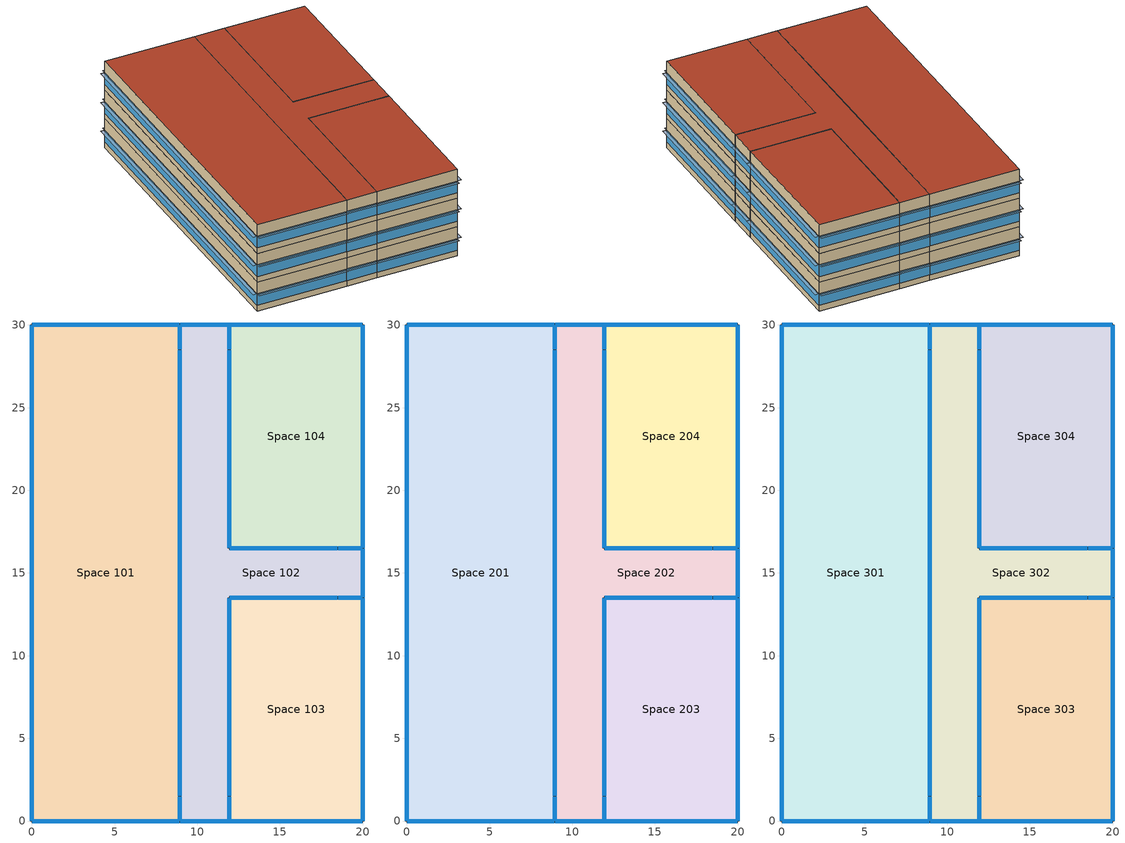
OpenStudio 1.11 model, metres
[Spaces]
Space 101
 floor ground: 8.95,30 8.95,0 0,0 0,30 z0
 wall outside: 8.95,30 0,30 0,0 8.95,0 8.95,1.5 8.95,15 8.95,28.5 8.95,30 z0:3.05
 window: 8.95,0.03 8.95,1.47 / 8.95,28.53 8.95,29.97 z0.6:1.86; 8.92,30 0.03,30 / 0.03,0 8.92,0 z0.6:1.83; 8.95,15.03 8.95,28.47 / 8.95,1.53 8.95,14.97 / 0,29.97 0,0.03 z0.6:1.82
 roof outside: 8.95,0 8.95,30 0,30 0,0 z3.05
Space 102
 floor ground: 11.95,30 11.95,16.5 20,16.5 20,13.5 11.95,13.5 11.95,0 8.95,0 8.95,30 z0
 wall outside: 20,16.5 18.5,16.5 11.95,16.5 11.95,28.5 11.95,30 8.95,30 8.95,28.5 8.95,15 8.95,1.5 8.95,0 11.95,0 11.95,1.5 11.95,13.5 18.5,13.5 20,13.5 20,16.5 z0:3.05
 window: 11.95,1.53 11.95,13.47 / 8.95,28.47 8.95,15.03 / 11.95,16.53 11.95,28.47 / 8.95,14.97 8.95,1.53 z0.6:1.82; 8.95,29.97 8.95,28.53 / 19.97,16.5 18.53,16.5 / 18.53,13.5 19.97,13.5 / 11.95,28.53 11.95,29.97 / 8.95,1.47 8.95,0.03 / 11.95,0.03 11.95,1.47 z0.6:1.86; 8.98,0 11.92,0 / 20,13.53 20,16.47 / 11.92,30 8.98,30 z0.6:1.84; 11.98,13.5 18.47,13.5 / 18.47,16.5 11.98,16.5 z0.6:1.83
 roof outside: 11.95,0 11.95,13.5 20,13.5 20,16.5 11.95,16.5 11.95,30 8.95,30 8.95,0 z3.05
Space 103
 floor ground: 20,13.5 20,0 11.95,0 11.95,13.5 z0
 wall outside: 11.95,0 20,0 20,13.5 18.5,13.5 11.95,13.5 11.95,1.5 11.95,0 z0:3.05
 window: 11.95,1.47 11.95,0.03 / 19.97,13.5 18.53,13.5 z0.6:1.86; 18.47,13.5 11.98,13.5 / 11.98,0 19.97,0 z0.6:1.83; 20,0.03 20,13.47 / 11.95,13.47 11.95,1.53 z0.6:1.82
 roof outside: 20,0 20,13.5 11.95,13.5 11.95,0 z3.05
Space 104
 floor ground: 20,30 20,16.5 11.95,16.5 11.95,30 z0
 wall outside: 20,16.5 20,30 11.95,30 11.95,28.5 11.95,16.5 18.5,16.5 20,16.5 z0:3.05
 window: 11.98,16.5 18.47,16.5 / 19.97,30 11.98,30 z0.6:1.83; 11.95,29.97 11.95,28.53 / 18.53,16.5 19.97,16.5 z0.6:1.86; 11.95,28.47 11.95,16.53 / 20,16.53 20,29.97 z0.6:1.82
 roof outside: 20,16.5 20,30 11.95,30 11.95,16.5 z3.05
Space 201
 floor ground: 8.95,30 8.95,0 0,0 0,30 z3.05
 wall outside: 8.95,30 0,30 0,0 8.95,0 8.95,1.5 8.95,15 8.95,28.5 8.95,30 z3.05:6.1
 window: 8.95,28.53 8.95,29.97 / 8.95,0.03 8.95,1.47 z3.65:4.91; 8.92,30 0.03,30 / 8.95,15.03 8.95,28.47 / 0.03,0 8.92,0 / 8.95,1.53 8.95,14.97 / 0,29.97 0,0.03 z3.65:4.87
 roof outside: 8.95,0 8.95,30 0,30 0,0 z6.1
Space 202
 floor ground: 11.95,30 11.95,16.5 20,16.5 20,13.5 11.95,13.5 11.95,0 8.95,0 8.95,30 z3.05
 wall outside: 20,16.5 18.5,16.5 11.95,16.5 11.95,28.5 11.95,30 8.95,30 8.95,28.5 8.95,15 8.95,1.5 8.95,0 11.95,0 11.95,1.5 11.95,13.5 18.5,13.5 20,13.5 20,16.5 z3.05:6.1
 window: 11.95,1.53 11.95,13.47 / 8.95,28.47 8.95,15.03 / 8.95,14.97 8.95,1.53 / 11.95,16.53 11.95,28.47 z3.65:4.87; 11.92,30 8.98,30 / 8.98,0 11.92,0 / 20,13.53 20,16.47 z3.65:4.89; 19.97,16.5 18.53,16.5 / 11.95,28.53 11.95,29.97 / 8.95,29.97 8.95,28.53 / 8.95,1.47 8.95,0.03 / 11.95,0.03 11.95,1.47 / 18.53,13.5 19.97,13.5 z3.65:4.91; 11.98,13.5 18.47,13.5 / 18.47,16.5 11.98,16.5 z3.65:4.88
 roof outside: 11.95,0 11.95,13.5 20,13.5 20,16.5 11.95,16.5 11.95,30 8.95,30 8.95,0 z6.1
Space 203
 floor ground: 20,13.5 20,0 11.95,0 11.95,13.5 z3.05
 wall outside: 11.95,0 20,0 20,13.5 18.5,13.5 11.95,13.5 11.95,1.5 11.95,0 z3.05:6.1
 window: 19.97,13.5 18.53,13.5 / 11.95,1.47 11.95,0.03 z3.65:4.91; 18.47,13.5 11.98,13.5 z3.65:4.88; 11.98,0 19.97,0 / 11.95,13.47 11.95,1.53 / 20,0.03 20,13.47 z3.65:4.87
 roof outside: 20,0 20,13.5 11.95,13.5 11.95,0 z6.1
Space 204
 floor ground: 20,30 20,16.5 11.95,16.5 11.95,30 z3.05
 wall outside: 20,16.5 20,30 11.95,30 11.95,28.5 11.95,16.5 18.5,16.5 20,16.5 z3.05:6.1
 window: 11.95,29.97 11.95,28.53 / 18.53,16.5 19.97,16.5 z3.65:4.91; 20,16.53 20,29.97 / 11.95,28.47 11.95,16.53 / 19.97,30 11.98,30 z3.65:4.87; 11.98,16.5 18.47,16.5 z3.65:4.88
 roof outside: 20,16.5 20,30 11.95,30 11.95,16.5 z6.1
Space 301
 floor ground: 8.95,30 8.95,0 0,0 0,30 z6.1
 wall outside: 8.95,30 0,30 0,0 8.95,0 8.95,1.5 8.95,15 8.95,28.5 8.95,30 z6.1:9.14
 window: 8.95,28.53 8.95,29.97 / 8.95,0.03 8.95,1.47 z6.7:7.96; 8.95,15.03 8.95,28.47 / 0.03,0 8.92,0 / 8.92,30 0.03,30 / 8.95,1.53 8.95,14.97 / 0,29.97 0,0.03 z6.7:7.92
 roof outside: 8.95,0 8.95,30 0,30 0,0 z9.14
Space 302
 floor ground: 11.95,30 11.95,16.5 20,16.5 20,13.5 11.95,13.5 11.95,0 8.95,0 8.95,30 z6.1
 wall outside: 20,16.5 18.5,16.5 11.95,16.5 11.95,28.5 11.95,30 8.95,30 8.95,28.5 8.95,15 8.95,1.5 8.95,0 11.95,0 11.95,1.5 11.95,13.5 18.5,13.5 20,13.5 20,16.5 z6.1:9.14
 window: 8.95,14.97 8.95,1.53 / 11.95,1.53 11.95,13.47 / 11.98,13.5 18.47,13.5 / 8.95,28.47 8.95,15.03 / 18.47,16.5 11.98,16.5 / 11.95,16.53 11.95,28.47 z6.7:7.92; 11.95,0.03 11.95,1.47 / 11.95,28.53 11.95,29.97 / 8.95,1.47 8.95,0.03 / 8.95,29.97 8.95,28.53 / 18.53,13.5 19.97,13.5 / 19.97,16.5 18.53,16.5 z6.7:7.96; 11.92,30 8.98,30 / 20,13.53 20,16.47 / 8.98,0 11.92,0 z6.7:7.94
 roof outside: 11.95,0 11.95,13.5 20,13.5 20,16.5 11.95,16.5 11.95,30 8.95,30 8.95,0 z9.14
Space 303
 floor ground: 20,13.5 20,0 11.95,0 11.95,13.5 z6.1
 wall outside: 11.95,0 20,0 20,13.5 18.5,13.5 11.95,13.5 11.95,1.5 11.95,0 z6.1:9.14
 window: 11.95,13.47 11.95,1.53 / 11.98,0 19.97,0 / 20,0.03 20,13.47 / 18.47,13.5 11.98,13.5 z6.7:7.92; 11.95,1.47 11.95,0.03 / 19.97,13.5 18.53,13.5 z6.7:7.96
 roof outside: 20,0 20,13.5 11.95,13.5 11.95,0 z9.14
Space 304
 floor ground: 20,30 20,16.5 11.95,16.5 11.95,30 z6.1
 wall outside: 20,16.5 20,30 11.95,30 11.95,28.5 11.95,16.5 18.5,16.5 20,16.5 z6.1:9.14
 window: 20,16.53 20,29.97 / 11.95,28.47 11.95,16.53 / 19.97,30 11.98,30 / 11.98,16.5 18.47,16.5 z6.7:7.92; 18.53,16.5 19.97,16.5 / 11.95,29.97 11.95,28.53 z6.7:7.96
 roof outside: 20,16.5 20,30 11.95,30 11.95,16.5 z9.14
shading: 19.97,16.12 19.97,16.5 18.53,16.5 18.53,16.12 z4.91; 19.97,13.12 19.97,13.5 18.53,13.5 18.53,13.12 z1.86; 18.47,13.5 18.47,13.87 11.98,13.87 11.98,13.5 z4.88; 18.47,13.13 18.47,13.5 11.98,13.5 11.98,13.13 z4.88; 18.47,16.13 18.47,16.5 11.98,16.5 11.98,16.13 z7.92; 9.32,15.03 9.32,28.47 8.95,28.47 8.95,15.03 z1.82; 11.95,1.53 11.95,13.47 11.58,13.47 11.58,1.53 z7.92; 11.92,30 11.92,30.37 8.98,30.37 8.98,30 z7.94; 19.97,13.5 19.97,13.88 18.53,13.88 18.53,13.5 z7.96; 8.92,-0.37 8.92,0 0.03,0 0.03,-0.37 z4.87; 12.33,28.53 12.33,29.97 11.95,29.97 11.95,28.53 z4.91; 18.47,16.5 18.47,16.87 11.98,16.87 11.98,16.5 z1.83; 12.32,16.53 12.32,28.47 11.95,28.47 11.95,16.53 z4.87; 9.33,0.03 9.33,1.47 8.95,1.47 8.95,0.03 z1.86; 12.33,0.03 12.33,1.47 11.95,1.47 11.95,0.03 z1.86; 11.95,1.53 11.95,13.47 11.58,13.47 11.58,1.53 z1.82; 19.97,13.12 19.97,13.5 18.53,13.5 18.53,13.12 z4.91; 12.33,0.03 12.33,1.47 11.95,1.47 11.95,0.03 z4.91; 18.47,16.13 18.47,16.5 11.98,16.5 11.98,16.13 z4.88; 19.97,16.12 19.97,16.5 18.53,16.5 18.53,16.12 z1.86; 18.47,16.13 18.47,16.5 11.98,16.5 11.98,16.13 z1.83; 18.47,13.5 18.47,13.87 11.98,13.87 11.98,13.5 z1.83; 9.32,15.03 9.32,28.47 8.95,28.47 8.95,15.03 z4.87; 18.47,16.5 18.47,16.87 11.98,16.87 11.98,16.5 z7.92; 9.33,0.03 9.33,1.47 8.95,1.47 8.95,0.03 z7.96; 19.97,-0.37 19.97,0 11.98,0 11.98,-0.37 z7.92; 9.33,28.53 9.33,29.97 8.95,29.97 8.95,28.53 z4.91; 11.92,30 11.92,30.37 8.98,30.37 8.98,30 z1.84; 20.37,16.53 20.37,29.97 20,29.97 20,16.53 z4.87; 12.32,1.53 12.32,13.47 11.95,13.47 11.95,1.53 z4.87; 11.92,-0.37 11.92,0 8.98,0 8.98,-0.37 z7.94; 8.92,-0.37 8.92,0 0.03,0 0.03,-0.37 z1.83; 11.95,28.53 11.95,29.97 11.57,29.97 11.57,28.53 z7.96; 19.97,13.5 19.97,13.88 18.53,13.88 18.53,13.5 z1.86; 20.37,13.53 20.37,16.47 20,16.47 20,13.53 z4.89; 19.97,30 19.97,30.37 11.98,30.37 11.98,30 z1.83; 19.97,-0.37 19.97,0 11.98,0 11.98,-0.37 z4.87; 19.97,30 19.97,30.37 11.98,30.37 11.98,30 z4.87; 12.32,16.53 12.32,28.47 11.95,28.47 11.95,16.53 z7.92; 11.95,28.53 11.95,29.97 11.57,29.97 11.57,28.53 z4.91; 19.97,16.12 19.97,16.5 18.53,16.5 18.53,16.12 z7.96; 18.47,13.5 18.47,13.87 11.98,13.87 11.98,13.5 z7.92; 0,0.03 0,29.97 -0.37,29.97 -0.37,0.03 z4.87; 9.32,15.03 9.32,28.47 8.95,28.47 8.95,15.03 z7.92; 8.95,28.53 8.95,29.97 8.57,29.97 8.57,28.53 z4.91; 9.33,0.03 9.33,1.47 8.95,1.47 8.95,0.03 z4.91; 8.95,15.03 8.95,28.47 8.58,28.47 8.58,15.03 z4.87; 12.32,1.53 12.32,13.47 11.95,13.47 11.95,1.53 z7.92; 9.33,28.53 9.33,29.97 8.95,29.97 8.95,28.53 z1.86; 9.32,1.53 9.32,14.97 8.95,14.97 8.95,1.53 z7.92; 19.97,16.5 19.97,16.88 18.53,16.88 18.53,16.5 z7.96; 19.97,13.5 19.97,13.88 18.53,13.88 18.53,13.5 z4.91; 8.92,30 8.92,30.37 0.03,30.37 0.03,30 z4.87; 20.37,16.53 20.37,29.97 20,29.97 20,16.53 z7.92; 8.95,1.53 8.95,14.97 8.58,14.97 8.58,1.53 z1.82; 8.95,1.53 8.95,14.97 8.58,14.97 8.58,1.53 z7.92; 8.95,15.03 8.95,28.47 8.58,28.47 8.58,15.03 z7.92; 11.95,0.03 11.95,1.47 11.57,1.47 11.57,0.03 z7.96; 8.92,30 8.92,30.37 0.03,30.37 0.03,30 z7.92; 12.32,16.53 12.32,28.47 11.95,28.47 11.95,16.53 z1.82; 20.37,13.53 20.37,16.47 20,16.47 20,13.53 z1.84; 12.33,28.53 12.33,29.97 11.95,29.97 11.95,28.53 z7.96; 20.37,0.03 20.37,13.47 20,13.47 20,0.03 z7.92; 19.97,13.12 19.97,13.5 18.53,13.5 18.53,13.12 z7.96; 19.97,16.5 19.97,16.88 18.53,16.88 18.53,16.5 z1.86; 19.97,16.5 19.97,16.88 18.53,16.88 18.53,16.5 z4.91; 19.97,-0.37 19.97,0 11.98,0 11.98,-0.37 z1.83; 11.92,-0.37 11.92,0 8.98,0 8.98,-0.37 z4.89; 18.47,13.13 18.47,13.5 11.98,13.5 11.98,13.13 z7.92; 19.97,30 19.97,30.37 11.98,30.37 11.98,30 z7.92; 0,0.03 0,29.97 -0.37,29.97 -0.37,0.03 z7.92; 8.95,1.53 8.95,14.97 8.58,14.97 8.58,1.53 z4.87; 11.95,0.03 11.95,1.47 11.57,1.47 11.57,0.03 z4.91; 12.33,28.53 12.33,29.97 11.95,29.97 11.95,28.53 z1.86; 8.95,0.03 8.95,1.47 8.57,1.47 8.57,0.03 z4.91; 8.92,-0.37 8.92,0 0.03,0 0.03,-0.37 z7.92; 8.95,0.03 8.95,1.47 8.57,1.47 8.57,0.03 z7.96; 8.95,28.53 8.95,29.97 8.57,29.97 8.57,28.53 z7.96; 8.95,28.53 8.95,29.97 8.57,29.97 8.57,28.53 z1.86; 20.37,13.53 20.37,16.47 20,16.47 20,13.53 z7.94; 9.32,1.53 9.32,14.97 8.95,14.97 8.95,1.53 z4.87; 11.95,16.53 11.95,28.47 11.58,28.47 11.58,16.53 z1.82; 8.95,15.03 8.95,28.47 8.58,28.47 8.58,15.03 z1.82; 11.92,-0.37 11.92,0 8.98,0 8.98,-0.37 z1.84; 11.95,0.03 11.95,1.47 11.57,1.47 11.57,0.03 z1.86; 11.92,30 11.92,30.37 8.98,30.37 8.98,30 z4.89; 12.32,1.53 12.32,13.47 11.95,13.47 11.95,1.53 z1.82; 18.47,16.5 18.47,16.87 11.98,16.87 11.98,16.5 z4.88; 9.32,1.53 9.32,14.97 8.95,14.97 8.95,1.53 z1.82; 11.95,16.53 11.95,28.47 11.58,28.47 11.58,16.53 z4.87; 11.95,28.53 11.95,29.97 11.57,29.97 11.57,28.53 z1.86; 8.92,30 8.92,30.37 0.03,30.37 0.03,30 z1.83; 20.37,0.03 20.37,13.47 20,13.47 20,0.03 z1.82; 12.33,0.03 12.33,1.47 11.95,1.47 11.95,0.03 z7.96; 18.47,13.13 18.47,13.5 11.98,13.5 11.98,13.13 z1.83; 20.37,0.03 20.37,13.47 20,13.47 20,0.03 z4.87; 11.95,16.53 11.95,28.47 11.58,28.47 11.58,16.53 z7.92; 8.95,0.03 8.95,1.47 8.57,1.47 8.57,0.03 z1.86; 0,0.03 0,29.97 -0.37,29.97 -0.37,0.03 z1.82; 20.37,16.53 20.37,29.97 20,29.97 20,16.53 z1.82; 11.95,1.53 11.95,13.47 11.58,13.47 11.58,1.53 z4.87; 9.33,28.53 9.33,29.97 8.95,29.97 8.95,28.53 z7.96
[Building]
Building 1: North Axis {deg}=-0; Space Type=189.1-2009 - Office - OpenOffice - CZ4-8; Default Construction Set=189.1-2009 - CZ5 - Office
[Site]
SYDNEY: Latitude {deg}=-33.95; Longitude {deg}=151.18; Time Zone {hr}=10; Elevation {m}=3
[ClimateZones]
Climate Zone Institution Name 1=ASHRAE; Climate Zone Document Name 1=ANSI/ASHRAE Standard 169; Climate Zone Document Year 1=2006; Climate Zone Institution Name 2=CEC; Climate Zone Document Name 2=California Climate Zone Descriptions; Climate Zone Document Year 2=1995
[SizingPeriod:DesignDay] Barometric Pressure {Pa}=101289; Sky Clearness=0; Rain Indicator=0; Snow Indicator=0; Day of Month=21; Daylight Saving Time Indicator=0; Dry-Bulb Temperature Range Modifier Type=DefaultMultipliers
Name | Maximum Dry-Bulb Temperature {C} | Daily Dry-Bulb Temperature Range {deltaC} | Humidity Indicating Conditions at Maximum Dry-Bulb | Wind Speed {m/s} | Wind Direction {deg} | Month | Day Type | Humidity Indicating Type | Solar Model Indicator | ASHRAE Taub | ASHRAE Taud
SYDNEY Ann Clg .4% Condns DB=>MWB | 32.8 | 6.5 | 19.6 | 6.4 | 30 | 2 | SummerDesignDay | Wetbulb | ASHRAETau | 0.388 | 2.368
SYDNEY Ann Clg .4% Condns WB=>MDB | 27.3 | 6.5 | 23.1 | 6.4 | 30 | 2 | SummerDesignDay | Wetbulb | ASHRAETau | 0.388 | 2.368
SYDNEY Ann Htg Wind 99.6% Condns WS=>MCDB | 14.2 | 0 | 14.2 | 14.5 | 320 | 7 | WinterDesignDay | Wetbulb | ASHRAEClearSky
SYDNEY Ann Htg 99.6% Condns DB | 6 | 0 | 6 | 2.3 | 320 | 7 | WinterDesignDay | Wetbulb | ASHRAEClearSky
SYDNEY Ann Clg .4% Condns DP=>MDB | 24.8 | 6.5 | 21.9 | 6.4 | 30 | 2 | SummerDesignDay | Dewpoint | ASHRAETau | 0.388 | 2.368
SYDNEY Ann Hum_n 99.6% Condns DP=>MCDB | 16.4 | 0 | -3 | 2.3 | 320 | 7 | WinterDesignDay | Dewpoint | ASHRAEClearSky
SYDNEY Ann Clg .4% Condns Enth=>MDB | 27.7 | 6.5 | 68600 | 6.4 | 30 | 2 | SummerDesignDay | Enthalpy | ASHRAETau | 0.388 | 2.368
[DefaultConstructionSet] Interior Partition Construction=Interior Partition
Name | Default Exterior Surface Constructions | Default Interior Surface Constructions | Default Ground Contact Surface Constructions | Default Exterior SubSurface Constructions | Default Interior SubSurface Constructions
189.1-2009 - CZ1 - Office | Default Surface Constructions 1 | Default Surface Constructions 2 | Default Surface Constructions 3 | Default Sub Surface Constructions 1 | Default Sub Surface Constructions 2
189.1-2009 - CZ5 - Office | Default Surface Constructions 13 | Default Surface Constructions 14 | Default Surface Constructions 15 | Default Sub Surface Constructions 9 | Default Sub Surface Constructions 10
[DefaultSurfaceConstructions]
Name | Floor Construction | Wall Construction | Roof Ceiling Construction
Default Surface Constructions 1 | ExtSlabCarpet 4in ClimateZone 1-8 | ASHRAE 189.1-2009 ExtWall Mass ClimateZone 2 | ASHRAE 189.1-2009 ExtRoof IEAD ClimateZone 1
Default Surface Constructions 2; Default Surface Constructions 14 | Interior Floor | Interior Wall | Interior Ceiling
Default Surface Constructions 3; Default Surface Constructions 15 | ExtSlabCarpet 4in ClimateZone 1-8 | ExtSlabCarpet 4in ClimateZone 1-8 | ExtSlabCarpet 4in ClimateZone 1-8
Default Surface Constructions 13 | ExtSlabCarpet 4in ClimateZone 1-8 | ASHRAE 189.1-2009 ExtWall Mass ClimateZone 5 | ASHRAE 189.1-2009 ExtRoof IEAD ClimateZone 2-5
[Construction]
ExtSlabCarpet 4in ClimateZone 1-8: MAT-CC05 4 HW CONCRETE, CP02 CARPET PAD
ASHRAE 189.1-2009 ExtRoof IEAD ClimateZone 1: Roof Membrane, Roof Insulation [18], Metal Decking
Interior Floor: F16 Acoustic tile, F05 Ceiling air space resistance, M11 100mm lightweight concrete
Interior Wall: G01a 19mm gypsum board, F04 Wall air space resistance, G01a 19mm gypsum board
Interior Ceiling: M11 100mm lightweight concrete, F05 Ceiling air space resistance, F16 Acoustic tile
ASHRAE 189.1-2009 ExtWindow ClimateZone 1: Theoretical Glass [167]
Exterior Door: F08 Metal surface, I01 25mm insulation board
Interior Window: Clear 3mm
Interior Door; Interior Partition: G05 25mm wood
ASHRAE 189.1-2009 ExtWall Mass ClimateZone 2: 1IN Stucco, 8IN Concrete HW, Wall Insulation [35], 1/2IN Gypsum
ASHRAE 189.1-2009 ExtRoof IEAD ClimateZone 2-5: Roof Membrane, Roof Insulation [21], Metal Decking
ASHRAE 189.1-2009 ExtWindow ClimateZone 4-5: Theoretical Glass [207]
ASHRAE 189.1-2009 ExtWall Mass ClimateZone 5: 1IN Stucco, 8IN Concrete HW, Wall Insulation [40], 1/2IN Gypsum
[Material] Thermal Absorptance=0.9
Name | Roughness | Thickness {m} | Conductivity {W/m-K} | Density {kg/m3} | Specific Heat {J/kg-K} | Solar Absorptance | Visible Absorptance
MAT-CC05 4 HW CONCRETE | Rough | 0.1016 | 1.311 | 2240 | 836.8 | 0.85 | 0.85
1IN Stucco | Smooth | 0.0253 | 0.6918 | 1858 | 837 | 0.92 | 0.92
8IN Concrete HW | MediumRough | 0.2033 | 1.7296 | 2243 | 837 | 0.65 | 0.65
1/2IN Gypsum | Smooth | 0.0127 | 0.16 | 784.9 | 830 | 0.4 | 0.4
Roof Membrane | VeryRough | 0.0095 | 0.16 | 1121.29 | 1460 | 0.7 | 0.7
Roof Insulation [18] | MediumRough | 0.1693 | 0.049 | 265 | 836.8 | 0.7 | 0.7
Metal Decking | MediumSmooth | 0.0015 | 45.006 | 7680 | 418.4 | 0.6 | 0.6
F16 Acoustic tile | MediumSmooth | 0.0191 | 0.06 | 368 | 590 | 0.3 | 0.3
M11 100mm lightweight concrete | MediumRough | 0.1016 | 0.53 | 1280 | 840 | 0.5 | 0.5
G01a 19mm gypsum board | MediumSmooth | 0.019 | 0.16 | 800 | 1090 | 0.4 | 0.4
F08 Metal surface | Smooth | 0.0008 | 45.28 | 7824 | 500 | 0.7 | 0.7
I01 25mm insulation board | MediumRough | 0.0254 | 0.03 | 43 | 1210 | 0.6 | 0.6
G05 25mm wood | MediumSmooth | 0.0254 | 0.15 | 608 | 1630 | 0.5 | 0.5
Wall Insulation [35] | MediumRough | 0.0452 | 0.0432 | 91 | 837 | 0.5 | 0.5
Roof Insulation [21] | MediumRough | 0.2105 | 0.049 | 265 | 836.8 | 0.7 | 0.7
Wall Insulation [40] | MediumRough | 0.0794 | 0.0432 | 91 | 837 | 0.5 | 0.5
[Material:NoMass]
CP02 CARPET PAD: Roughness=Smooth; Thermal Resistance {m2-K/W}=0.1; Thermal Absorptance=0.9; Solar Absorptance=0.8; Visible Absorptance=0.8
[Material:AirGap]
Name | Thermal Resistance {m2-K/W}
F05 Ceiling air space resistance | 0.18
F04 Wall air space resistance | 0.15
[DefaultSubSurfaceConstructions]
Name | Fixed Window Construction | Operable Window Construction | Door Construction | Tubular Daylight Dome Construction | Tubular Daylight Diffuser Construction
Default Sub Surface Constructions 1 | ASHRAE 189.1-2009 ExtWindow ClimateZone 1 | ASHRAE 189.1-2009 ExtWindow ClimateZone 1 | Exterior Door | Interior Window | Interior Window
Default Sub Surface Constructions 2; Default Sub Surface Constructions 10 | Interior Window | Interior Window | Interior Door
Default Sub Surface Constructions 9 | ASHRAE 189.1-2009 ExtWindow ClimateZone 4-5 | ASHRAE 189.1-2009 ExtWindow ClimateZone 4-5 | Exterior Door | Interior Window | Interior Window
[WindowMaterial:Glazing] Optical Data Type=SpectralAverage; Thickness {m}=0.003; Back Side Solar Reflectance at Normal Incidence=0; Back Side Visible Reflectance at Normal Incidence=0; Infrared Transmittance at Normal Incidence=0; Dirt Correction Factor for Solar and Visible Transmittance=1; Solar Diffusing=No
Name | Solar Transmittance at Normal Incidence | Front Side Solar Reflectance at Normal Incidence | Visible Transmittance at Normal Incidence | Front Side Visible Reflectance at Normal Incidence | Front Side Infrared Hemispherical Emissivity | Back Side Infrared Hemispherical Emissivity | Conductivity {W/m-K}
Theoretical Glass [167] | 0.2374 | 0.7126 | 0.2512 | 0.6988 | 0.985 | 0.985 | 2.1073
Clear 3mm | 0.837 | 0.075 | 0.898 | 0.081 | 0.84 | 0.84 | 0.9
Theoretical Glass [207] | 0.3311 | 0.6189 | 0.44 | 0.51 | 0.9 | 0.9 | 0.0133
[SpaceType] Standards Building Type=Office
Name | Default Schedule Set | Design Specification Outdoor Air Object | Standards Space Type
189.1-2009 - Office - BreakRoom - CZ1-3 | 189.1-2009 - Office - BreakRoom - CZ1-3 Schedule Set | 189.1-2009 - Office - BreakRoom - CZ1-3 Ventilation | BreakRoom
189.1-2009 - Office - Corridor - CZ1-3 | 189.1-2009 - Office - Corridor - CZ1-3 Schedule Set | 189.1-2009 - Office - Corridor - CZ1-3 Ventilation | Corridor
189.1-2009 - Office - OpenOffice - CZ1-3 | 189.1-2009 - Office - OpenOffice - CZ1-3 Schedule Set | 189.1-2009 - Office - OpenOffice - CZ1-3 Ventilation | OpenOffice
189.1-2009 - Office - OpenOffice - CZ4-8 | 189.1-2009 - Office - OpenOffice - CZ4-8 Schedule Set | 189.1-2009 - Office - OpenOffice - CZ4-8 Ventilation | OpenOffice
[DefaultScheduleSet] People Activity Level Schedule=Office Activity; Lighting Schedule=Office Bldg Light; Electric Equipment Schedule=Office Bldg Equip; Infiltration Schedule=Office Infil Quarter On
Name | Number of People Schedule
189.1-2009 - Office - BreakRoom - CZ1-3 Schedule Set | Office Misc Occ
189.1-2009 - Office - Corridor - CZ1-3 Schedule Set; 189.1-2009 - Office - OpenOffice - CZ1-3 Schedule Set; 189.1-2009 - Office - OpenOffice - CZ4-8 Schedule Set | Office Work Occ
[Lights:Definition] Design Level Calculation Method=Watts/Area
Name | Watts per Space Floor Area {W/m2}
189.1-2009 - Office - BreakRoom - CZ1-3 Lights Definition | 11.625
189.1-2009 - Office - Corridor - CZ1-3 Lights Definition | 4.84376
189.1-2009 - Office - OpenOffice - CZ1-3 Lights Definition; 189.1-2009 - Office - OpenOffice - CZ4-8 Lights Definition | 10.6563
[Lights]
Name | Lights Definition | Space or SpaceType
189.1-2009 - Office - BreakRoom - CZ1-3 Lights | 189.1-2009 - Office - BreakRoom - CZ1-3 Lights Definition | 189.1-2009 - Office - BreakRoom - CZ1-3
189.1-2009 - Office - Corridor - CZ1-3 Lights | 189.1-2009 - Office - Corridor - CZ1-3 Lights Definition | 189.1-2009 - Office - Corridor - CZ1-3
189.1-2009 - Office - OpenOffice - CZ1-3 Lights | 189.1-2009 - Office - OpenOffice - CZ1-3 Lights Definition | 189.1-2009 - Office - OpenOffice - CZ1-3
189.1-2009 - Office - OpenOffice - CZ4-8 Lights | 189.1-2009 - Office - OpenOffice - CZ4-8 Lights Definition | 189.1-2009 - Office - OpenOffice - CZ4-8
[DesignSpecification:OutdoorAir] Outdoor Air Method=Sum
Name | Outdoor Air Flow per Person {m3/s-person} | Outdoor Air Flow per Floor Area {m3/s-m2}
189.1-2009 - Office - BreakRoom - CZ1-3 Ventilation | 0.00707921
189.1-2009 - Office - Corridor - CZ1-3 Ventilation |  | 0.000254
189.1-2009 - Office - OpenOffice - CZ1-3 Ventilation; 189.1-2009 - Office - OpenOffice - CZ4-8 Ventilation | 0.00943895
[People:Definition] Number of People Calculation Method=People/Area; Fraction Radiant=0.3
Name | People per Space Floor Area {person/m2}
189.1-2009 - Office - BreakRoom - CZ1-3 People Definition | 0.538196
189.1-2009 - Office - Corridor - CZ1-3 People Definition | 0.0107639
189.1-2009 - Office - OpenOffice - CZ1-3 People Definition; 189.1-2009 - Office - OpenOffice - CZ4-8 People Definition | 0.0565105
[People]
Name | People Definition | Space or SpaceType
189.1-2009 - Office - BreakRoom - CZ1-3 People | 189.1-2009 - Office - BreakRoom - CZ1-3 People Definition | 189.1-2009 - Office - BreakRoom - CZ1-3
189.1-2009 - Office - Corridor - CZ1-3 People | 189.1-2009 - Office - Corridor - CZ1-3 People Definition | 189.1-2009 - Office - Corridor - CZ1-3
189.1-2009 - Office - OpenOffice - CZ1-3 People | 189.1-2009 - Office - OpenOffice - CZ1-3 People Definition | 189.1-2009 - Office - OpenOffice - CZ1-3
189.1-2009 - Office - OpenOffice - CZ4-8 People | 189.1-2009 - Office - OpenOffice - CZ4-8 People Definition | 189.1-2009 - Office - OpenOffice - CZ4-8
[SpaceInfiltration:DesignFlowRate] Design Flow Rate Calculation Method=Flow/ExteriorArea
Name | Space or SpaceType | Flow per Exterior Surface Area {m3/s-m2}
189.1-2009 - Office - BreakRoom - CZ1-3 Infiltration | 189.1-2009 - Office - BreakRoom - CZ1-3 | 0.00030226
189.1-2009 - Office - Corridor - CZ1-3 Infiltration | 189.1-2009 - Office - Corridor - CZ1-3 | 0.00030226
189.1-2009 - Office - OpenOffice - CZ1-3 Infiltration | 189.1-2009 - Office - OpenOffice - CZ1-3 | 0.00030226
189.1-2009 - Office - OpenOffice - CZ4-8 Infiltration | 189.1-2009 - Office - OpenOffice - CZ4-8 | 0.000226568
[ElectricEquipment:Definition] Design Level Calculation Method=Watts/Area
Name | Watts per Space Floor Area {W/m2}
189.1-2009 - Office - BreakRoom - CZ1-3 Electric Equipment Definition | 48.007
189.1-2009 - Office - Corridor - CZ1-3 Electric Equipment Definition | 1.72223
189.1-2009 - Office - OpenOffice - CZ1-3 Electric Equipment Definition; 189.1-2009 - Office - OpenOffice - CZ4-8 Electric Equipment Definition | 7.64238
[ElectricEquipment]
Name | Electric Equipment Definition | Space or SpaceType
189.1-2009 - Office - BreakRoom - CZ1-3 Electric Equipment | 189.1-2009 - Office - BreakRoom - CZ1-3 Electric Equipment Definition | 189.1-2009 - Office - BreakRoom - CZ1-3
189.1-2009 - Office - Corridor - CZ1-3 Electric Equipment | 189.1-2009 - Office - Corridor - CZ1-3 Electric Equipment Definition | 189.1-2009 - Office - Corridor - CZ1-3
189.1-2009 - Office - OpenOffice - CZ1-3 Electric Equipment | 189.1-2009 - Office - OpenOffice - CZ1-3 Electric Equipment Definition | 189.1-2009 - Office - OpenOffice - CZ1-3
189.1-2009 - Office - OpenOffice - CZ4-8 Electric Equipment | 189.1-2009 - Office - OpenOffice - CZ4-8 Electric Equipment Definition | 189.1-2009 - Office - OpenOffice - CZ4-8
[ThermostatSetpoint:DualSetpoint] Heating Setpoint Temperature Schedule=Medium Office HtgSetp; Cooling Setpoint Temperature Schedule=Medium Office ClgSetp
Thermal Zone 1 Thermostat; Thermal Zone 2 Thermostat; Thermal Zone 3 Thermostat; Thermal Zone 4 Thermostat; Thermal Zone 5 Thermostat; Thermal Zone 6 Thermostat; Thermal Zone 7 Thermostat; Thermal Zone 8 Thermostat; Thermal Zone 9 Thermostat; Thermal Zone 10 Thermostat; Thermal Zone 11 Thermostat; Thermal Zone 12 Thermostat
[BuildingStory] Nominal Floor to Floor Height {m}=3.048
Name | Nominal Z Coordinate {m}
Building Story 1 | 0
Building Story 2 | 3.048
Building Story 3 | 6.096
[Space] Default Construction Set=189.1-2009 - CZ1 - Office
Name | Space Type | Building Story | Thermal Zone
Space 101 | 189.1-2009 - Office - OpenOffice - CZ1-3 | Building Story 1 | Thermal Zone 2
Space 102 | 189.1-2009 - Office - Corridor - CZ1-3 | Building Story 1 | Thermal Zone 7
Space 103 | 189.1-2009 - Office - OpenOffice - CZ1-3 | Building Story 1 | Thermal Zone 1
Space 104 | 189.1-2009 - Office - OpenOffice - CZ1-3 | Building Story 1 | Thermal Zone 3
Space 201 | 189.1-2009 - Office - OpenOffice - CZ1-3 | Building Story 2 | Thermal Zone 5
Space 202 | 189.1-2009 - Office - Corridor - CZ1-3 | Building Story 2 | Thermal Zone 8
Space 203 | 189.1-2009 - Office - OpenOffice - CZ1-3 | Building Story 2 | Thermal Zone 4
Space 204 | 189.1-2009 - Office - OpenOffice - CZ1-3 | Building Story 2 | Thermal Zone 6
Space 301 | 189.1-2009 - Office - OpenOffice - CZ1-3 | Building Story 3 | Thermal Zone 10
Space 302 | 189.1-2009 - Office - Corridor - CZ1-3 | Building Story 3 | Thermal Zone 12
Space 303 | 189.1-2009 - Office - OpenOffice - CZ1-3 | Building Story 3 | Thermal Zone 9
Space 304 | 189.1-2009 - Office - BreakRoom - CZ1-3 | Building Story 3 | Thermal Zone 11
[ThermalZone] Use Ideal Air Loads=Yes
Name | Thermostat
Thermal Zone 1 | Thermal Zone 1 Thermostat
Thermal Zone 2 | Thermal Zone 2 Thermostat
Thermal Zone 3 | Thermal Zone 3 Thermostat
Thermal Zone 4 | Thermal Zone 4 Thermostat
Thermal Zone 5 | Thermal Zone 5 Thermostat
Thermal Zone 6 | Thermal Zone 6 Thermostat
Thermal Zone 7 | Thermal Zone 7 Thermostat
Thermal Zone 8 | Thermal Zone 8 Thermostat
Thermal Zone 9 | Thermal Zone 9 Thermostat
Thermal Zone 10 | Thermal Zone 10 Thermostat
Thermal Zone 11 | Thermal Zone 11 Thermostat
Thermal Zone 12 | Thermal Zone 12 Thermostat
[Sizing:Zone] Zone Cooling Design Supply Air Temperature Input Method=SupplyAirTemperature; Zone Cooling Design Supply Air Temperature {C}=14; Zone Cooling Design Supply Air Temperature Difference {deltaC}=11.11; Zone Heating Design Supply Air Temperature Input Method=SupplyAirTemperature; Zone Heating Design Supply Air Temperature {C}=40; Zone Heating Design Supply Air Temperature Difference {deltaC}=11.11; Zone Cooling Design Supply Air Humidity Ratio {kg-H2O/kg-air}=0.0085; Zone Heating Design Supply Air Humidity Ratio {kg-H2O/kg-air}=0.008; Cooling Design Air Flow Method=DesignDay; Heating Design Air Flow Method=DesignDay; Account for Dedicated Outdoor Air System=No; Dedicated Outdoor Air System Control Strategy=NeutralSupplyAir; Dedicated Outdoor Air Low Setpoint Temperature for Design {C}=autosize; Dedicated Outdoor Air High Setpoint Temperature for Design {C}=autosize
Thermal Zone 1; Thermal Zone 2; Thermal Zone 3; Thermal Zone 4; Thermal Zone 5; Thermal Zone 6; Thermal Zone 7; Thermal Zone 8; Thermal Zone 9; Thermal Zone 10; Thermal Zone 11; Thermal Zone 12
[Schedule:Ruleset]
Name | Default Day Schedule | Summer Design Day Schedule | Winter Design Day Schedule
Office Bldg Light | Office Bldg Light Default Schedule | Office Bldg Light Summer Design Day | Office Bldg Light Winter Design Day
Office Misc Occ | Office Bldg Occ Default Schedule 1 | Office Bldg Occ Summer Design Day 1 | Office Bldg Occ Winter Design Day 1
Office Activity | Office Activity Default Schedule | Office Activity Summer Design Day | Office Activity Winter Design Day
Office Infil Quarter On | Office Infil Quarter On Default Schedule | Office Infil Quarter On Summer Design Day | Office Infil Quarter On Winter Design Day
Office Bldg Equip | Office Bldg Equip Default Schedule | Office Bldg Equip Summer Design Day | Office Bldg Equip Winter Design Day
Medium Office HtgSetp | Medium Office HtgSetp Default Schedule | Medium Office HtgSetp Summer Design Day | Medium Office HtgSetp Winter Design Day
Medium Office ClgSetp | Medium Office ClgSetp Default Schedule | Medium Office ClgSetp Summer Design Day | Medium Office ClgSetp Winter Design Day
Office Work Occ | Office Bldg Occ Default Schedule | Office Bldg Occ Summer Design Day | Office Bldg Occ Winter Design Day
[Schedule:Day]
Office Bldg Light Default Schedule: 5, 0, 0.05, 7, 0, 0.1, 8, 0, 0.3, 17, 0, 0.9, 18, 0, 0.7, 20, 0, 0.5, 22, 0, 0.3, 23, 0, 0.1, 24, 0, 0.05
Office Bldg Light Summer Design Day; Office Infil Quarter On Rule 1 Day Schedule; Office Bldg Equip Summer Design Day: 24, 0, 1
Office Bldg Light Winter Design Day; Office Bldg Occ Winter Design Day 1; Office Bldg Occ Rule 1 Day Schedule 1; Office Bldg Equip Winter Design Day; Office Bldg Occ Winter Design Day; Office Bldg Occ Rule 1 Day Schedule: 24, 0, 0
Office Bldg Light Rule 1 Day Schedule: 24, 0, 0.05
Office Bldg Light Rule 2 Day Schedule: 6, 0, 0.05, 8, 0, 0.1, 14, 0, 0.5, 17, 0, 0.15, 24, 0, 0.05
Office Bldg Occ Default Schedule 1: 6, 0, 0, 7, 0, 0.1, 8, 0, 0.2, 20, 0, 0.4, 22, 0, 0.1, 24, 0, 0.05
Office Bldg Occ Summer Design Day 1; Office Bldg Occ Summer Design Day: 6, 0, 0, 22, 0, 1, 24, 0, 0.05
Office Bldg Occ Rule 2 Day Schedule 1: 6, 0, 0, 8, 0, 0.1, 14, 0, 0.25, 17, 0, 0.1, 24, 0, 0
Office Activity Default Schedule; Office Activity Summer Design Day; Office Activity Winter Design Day: 24, 0, 132
Office Infil Quarter On Default Schedule; Office Infil Quarter On Summer Design Day: 6, 0, 1, 22, 0, 0.25, 24, 0, 1
Office Infil Quarter On Winter Design Day; Office Infil Quarter On Rule 2 Day Schedule: 6, 0, 1, 18, 0, 0.25, 24, 0, 1
Office Bldg Equip Default Schedule: 8, 0, 0.4, 12, 0, 0.9, 13, 0, 0.8, 17, 0, 0.9, 18, 0, 0.8, 20, 0, 0.6, 22, 0, 0.5, 24, 0, 0.4
Office Bldg Equip Rule 1 Day Schedule: 24, 0, 0.3
Office Bldg Equip Rule 2 Day Schedule: 6, 0, 0.3, 8, 0, 0.4, 14, 0, 0.5, 17, 0, 0.35, 24, 0, 0.3
Medium Office HtgSetp Default Schedule: 6, 0, 15.6, 22, 0, 21, 24, 0, 15.6
Medium Office HtgSetp Summer Design Day; Medium Office HtgSetp Rule 1 Day Schedule: 24, 0, 15.6
Medium Office HtgSetp Winter Design Day: 24, 0, 21
Medium Office HtgSetp Rule 2 Day Schedule: 6, 0, 15.6, 18, 0, 21, 24, 0, 15.6
Medium Office ClgSetp Default Schedule; Medium Office ClgSetp Summer Design Day: 6, 0, 26.7, 22, 0, 24, 24, 0, 26.7
Medium Office ClgSetp Winter Design Day; Medium Office ClgSetp Rule 1 Day Schedule: 24, 0, 26.7
Medium Office ClgSetp Rule 2 Day Schedule: 6, 0, 26.7, 18, 0, 24, 24, 0, 26.7
Office Bldg Occ Default Schedule: 6, 0, 0, 7, 0, 0.1, 8, 0, 0.2, 12, 0, 0.85, 13, 0, 0.5, 17, 0, 0.85, 18, 0, 0.7, 20, 0, 0.4, 22, 0, 0.1, 24, 0, 0.05
Office Bldg Occ Rule 2 Day Schedule: 6, 0, 0, 8, 0, 0.1, 14, 0, 0.4, 17, 0, 0.1, 24, 0, 0
[Schedule:Rule] Apply Monday=No; Apply Tuesday=No; Apply Wednesday=No; Apply Thursday=No; Apply Friday=No; Date Specification Type=DateRange; Start Month=1; Start Day=1; End Month=12; End Day=31
Name | Schedule Ruleset | Rule Order | Day Schedule | Apply Sunday | Apply Saturday
Office Bldg Light Rule 1 | Office Bldg Light | 0 | Office Bldg Light Rule 1 Day Schedule | Yes | No
Office Bldg Light Rule 2 | Office Bldg Light | 1 | Office Bldg Light Rule 2 Day Schedule | No | Yes
Office Misc Occ Rule 1 | Office Misc Occ | 0 | Office Bldg Occ Rule 1 Day Schedule 1 | Yes | No
Office Misc Occ Rule 2 | Office Misc Occ | 1 | Office Bldg Occ Rule 2 Day Schedule 1 | No | Yes
Office Infil Quarter On Rule 1 | Office Infil Quarter On | 0 | Office Infil Quarter On Rule 1 Day Schedule | Yes | No
Office Infil Quarter On Rule 2 | Office Infil Quarter On | 1 | Office Infil Quarter On Rule 2 Day Schedule | No | Yes
Office Bldg Equip Rule 1 | Office Bldg Equip | 0 | Office Bldg Equip Rule 1 Day Schedule | Yes | No
Office Bldg Equip Rule 2 | Office Bldg Equip | 1 | Office Bldg Equip Rule 2 Day Schedule | No | Yes
Medium Office HtgSetp Rule 1 | Medium Office HtgSetp | 0 | Medium Office HtgSetp Rule 1 Day Schedule | Yes | No
Medium Office HtgSetp Rule 2 | Medium Office HtgSetp | 1 | Medium Office HtgSetp Rule 2 Day Schedule | No | Yes
Medium Office ClgSetp Rule 1 | Medium Office ClgSetp | 0 | Medium Office ClgSetp Rule 1 Day Schedule | Yes | No
Medium Office ClgSetp Rule 2 | Medium Office ClgSetp | 1 | Medium Office ClgSetp Rule 2 Day Schedule | No | Yes
Office Work Occ Rule 1 | Office Work Occ | 0 | Office Bldg Occ Rule 1 Day Schedule | Yes | No
Office Work Occ Rule 2 | Office Work Occ | 1 | Office Bldg Occ Rule 2 Day Schedule | No | Yes
